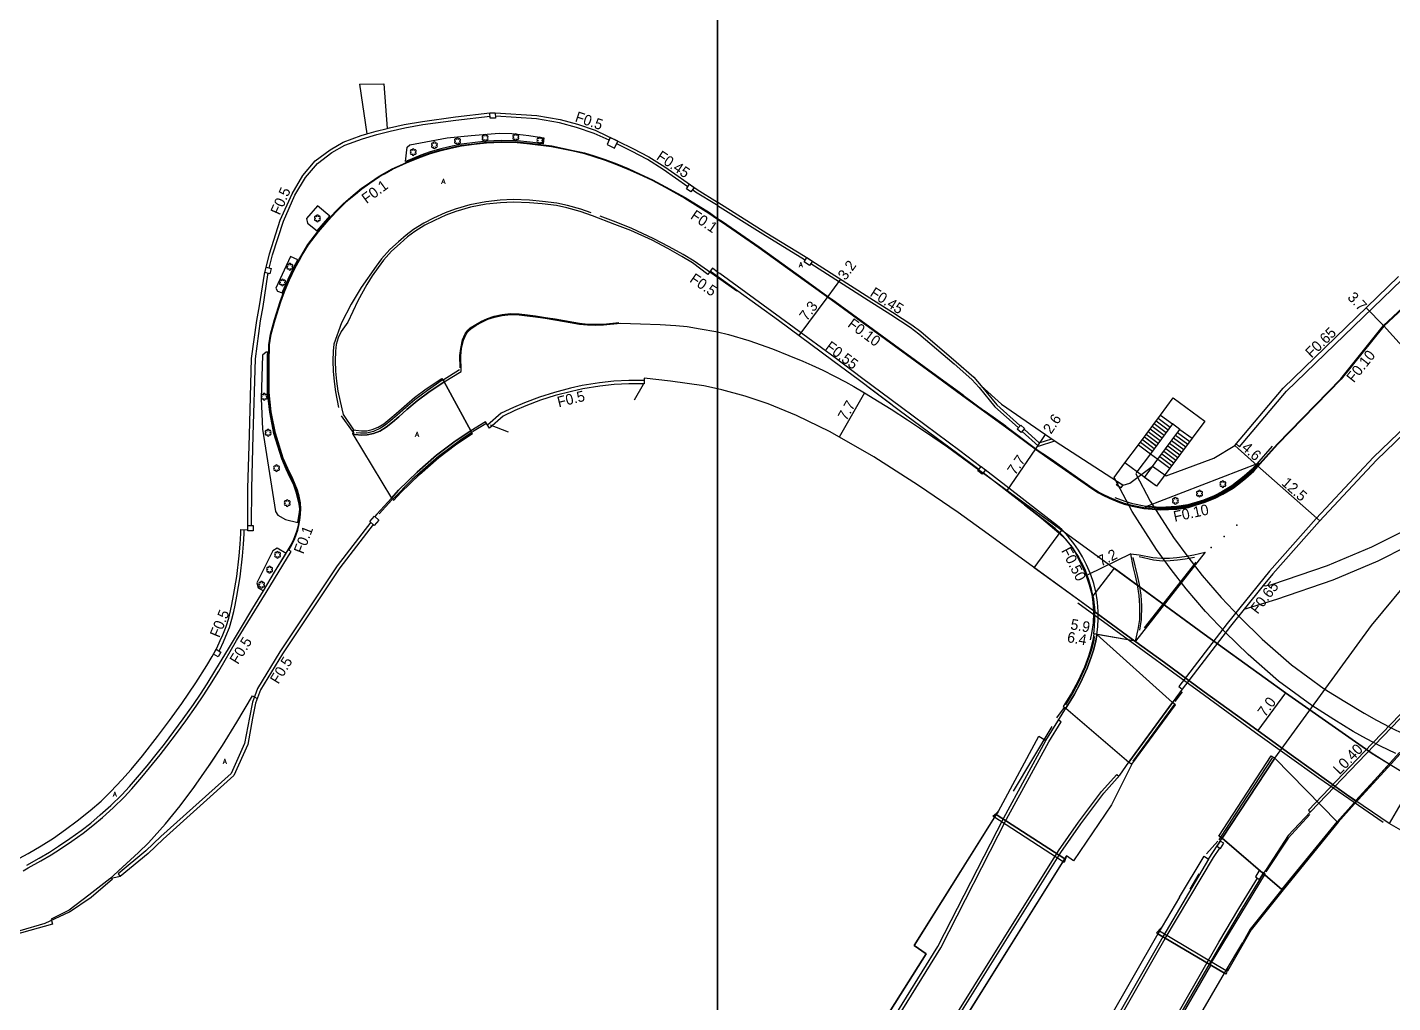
# Model space of a CAD drawing. Header units: metres. Extents: x -18400 to -16000, y -119400 to -117000.
# Drawn here: x -17703.9 to -17498.4, y -117956.5 to -117809.7 of the extents above; entities that cross this region are included whole.
import ezdxf

# ---------------------------------------------------------------- set-up
doc = ezdxf.new("R2010")
doc.units = ezdxf.units.M
doc.header["$LTSCALE"] = 2.5
for name, color, linetype in [('その他', 7, 'Continuous'), ('側溝・桝', 7, 'Continuous'), ('図郭', 7, 'Continuous'), ('幅員', 7, 'Continuous'), ('植栽', 7, 'Continuous'), ('歩道・分離帯・安全施設', 7, 'Continuous'), ('舗装', 7, 'Continuous'), ('道路', 7, 'Continuous')]:
    doc.layers.add(name, color=color, linetype=linetype)
doc.styles.get("Standard").update_dxf_attribs({"font": ''})
doc.styles.add('YOKO_DECO', font='txt.shx', dxfattribs={"bigfont": 'extfont.shx'})
doc.styles.get('Standard').set_extended_font_data('@MS PGothic')

# ---------------------------------------------------------------- blocks, each defined once
blk = doc.blocks.new('223900')
for centre, start, end in [((-0.57735, 0.333333), 30, 270), ((-0.57735, -0.333333), 90, 330), ((0, 0.666667), 330, 210), ((0.57735, 0.333333), 270, 150), ((0.57735, -0.333333), 210, 90), ((0, -0.666667), 150, 30)]:
    blk.add_arc(centre, 0.333333, start, end)

msp = doc.modelspace()

# ---------------------------------------------------------------- linework, layer by layer
at = {"layer": 'その他'}
for points in [[(-17536.7, -117872.55), (-17533.37, -117868.05), (-17531.45, -117865.45), (-17526.71, -117868.96), (-17528.63, -117871.56), (-17531.97, -117876.06), (-17533.99, -117878.78), (-17538.72, -117875.27), (-17536.7, -117872.55), (-17533.37, -117868.05), (-17531.45, -117865.45), (-17526.71, -117868.96), (-17528.63, -117871.56), (-17531.97, -117876.06), (-17533.99, -117878.78), (-17535.8, -117877.44), (-17533.78, -117874.71), (-17530.45, -117870.21), (-17531.57, -117869.38)], [(-17531.57, -117869.38), (-17534.9, -117873.88), (-17533.78, -117874.71)], [(-17533.78, -117874.71), (-17530.45, -117870.21), (-17531.57, -117869.38), (-17534.9, -117873.88)], [(-17534.62, -117869.73), (-17532.82, -117871.07)], [(-17534.62, -117869.74), (-17532.82, -117871.07)], [(-17534.33, -117869.34), (-17532.52, -117870.67)], [(-17534.33, -117869.34), (-17532.52, -117870.67)], [(-17534.02, -117868.92), (-17532.23, -117870.27)], [(-17534.02, -117868.92), (-17532.22, -117870.26)], [(-17533.73, -117868.53), (-17531.93, -117869.86)], [(-17533.73, -117868.53), (-17531.93, -117869.86)], [(-17533.37, -117868.05), (-17531.57, -117869.38)], [(-17533.37, -117868.05), (-17531.57, -117869.38)], [(-17536.1, -117871.73), (-17534.31, -117873.08)], [(-17536.1, -117871.74), (-17534.31, -117873.08)], [(-17535.81, -117871.35), (-17534.01, -117872.68)], [(-17535.81, -117871.35), (-17534, -117872.67)], [(-17535.52, -117870.95), (-17533.71, -117872.27)], [(-17535.51, -117870.93), (-17533.72, -117872.28)], [(-17535.22, -117870.54), (-17533.41, -117871.87)], [(-17535.22, -117870.55), (-17533.41, -117871.87)], [(-17534.92, -117870.13), (-17533.12, -117871.47)], [(-17534.91, -117870.13), (-17533.11, -117871.46)], [(-17531.7, -117871.89), (-17529.89, -117873.25)], [(-17531.7, -117871.9), (-17529.88, -117873.24)], [(-17531.4, -117871.49), (-17529.59, -117872.84)], [(-17531.4, -117871.49), (-17529.59, -117872.85)], [(-17531.11, -117871.1), (-17529.28, -117872.43)], [(-17531.1, -117871.09), (-17529.29, -117872.44)], [(-17530.81, -117870.69), (-17528.99, -117872.03)], [(-17530.8, -117870.69), (-17528.99, -117872.04)], [(-17530.45, -117870.21), (-17528.63, -117871.56)], [(-17530.45, -117870.21), (-17528.63, -117871.56)], [(-17538.72, -117875.27), (-17536.7, -117872.55)], [(-17534.9, -117873.88), (-17536.92, -117876.61)], [(-17536.7, -117872.55), (-17534.9, -117873.88)], [(-17536.7, -117872.55), (-17534.9, -117873.88)], [(-17536.41, -117872.15), (-17534.6, -117873.48)], [(-17536.4, -117872.14), (-17534.6, -117873.48)], [(-17533.19, -117873.9), (-17531.37, -117875.25)], [(-17533.19, -117873.91), (-17531.37, -117875.24)], [(-17532.89, -117873.5), (-17531.07, -117874.85)], [(-17532.89, -117873.5), (-17531.07, -117874.85)], [(-17532.6, -117873.11), (-17530.78, -117874.45)], [(-17532.59, -117873.1), (-17530.77, -117874.44)], [(-17532.3, -117872.7), (-17530.48, -117874.05)], [(-17532.29, -117872.7), (-17530.48, -117874.04)], [(-17532, -117872.3), (-17530.18, -117873.64)], [(-17532, -117872.3), (-17530.18, -117873.64)], [(-17497.95, -117918.99), (-17500.29, -117917.87), (-17502.39, -117916.77), (-17504.37, -117915.65), (-17507.32, -117913.85), (-17510.6, -117911.76), (-17515.64, -117908.09), (-17520.2, -117904.08), (-17523.63, -117900.74), (-17526.6, -117897.63), (-17529.53, -117894.18), (-17531.75, -117891.3), (-17533.98, -117888.28), (-17537.64, -117882.58), (-17540.33, -117877.45), (-17538.72, -117875.27)], [(-17533.78, -117874.71), (-17531.97, -117876.06)], [(-17533.78, -117874.71), (-17531.97, -117876.06)], [(-17533.49, -117874.31), (-17531.67, -117875.66)], [(-17533.48, -117874.31), (-17531.67, -117875.66)], [(-17536.92, -117876.61), (-17537.09, -117876.89), (-17534.93, -117881.01), (-17531.4, -117886.5), (-17529.25, -117889.41), (-17527.09, -117892.21), (-17524.27, -117895.53), (-17521.41, -117898.53), (-17518.08, -117901.78), (-17513.68, -117905.64), (-17508.76, -117909.23), (-17505.67, -117911.14), (-17502.76, -117912.91), (-17500.86, -117913.98), (-17498.86, -117915.03), (-17496.62, -117916.11)]]:
    msp.add_lwpolyline(points, dxfattribs=at)
for points in [[(-17548.23, -117885.36), (-17541.79, -117890.05), (-17526.79, -117901.02), (-17514.58, -117909.87), (-17501.54, -117919), (-17495.13, -117922.91), (-17498.96, -117929.51), (-17505.42, -117925.17), (-17513.39, -117919.43), (-17520.91, -117913.95), (-17526.8, -117909.68), (-17532.77, -117905.3), (-17538.34, -117901.25), (-17544.74, -117896.58), (-17552.37, -117891.02)], [(-17543.39, -117896.26), (-17543.31, -117896.96), (-17543.27, -117897.65), (-17538.34, -117901.25), (-17532.77, -117905.3), (-17526.8, -117909.68), (-17520.91, -117913.95), (-17513.39, -117919.43), (-17505.42, -117925.17), (-17504.02, -117926.11), (-17498.97, -117920.56), (-17501.54, -117919), (-17514.58, -117909.87), (-17526.79, -117901.02), (-17540.35, -117891.1), (-17543.54, -117895.27), (-17543.47, -117895.67)]]:
    msp.add_lwpolyline(points, close=True, dxfattribs=at)
at = {"layer": '側溝・桝'}
for points in [[(-17408.47, -117806.93), (-17419.45, -117812.81), (-17431.84, -117819.94), (-17441.27, -117825.83), (-17451.57, -117832.63), (-17461.54, -117839.87), (-17473.24, -117848.88), (-17483.18, -117857.41), (-17491.36, -117864.82), (-17501.33, -117874.39), (-17509.95, -117883.6), (-17516.97, -117891.56), (-17523.34, -117899.41), (-17530.63, -117908.91), (-17530.13, -117909.3)], [(-17667.46, -117845.94), (-17666.96, -117843.95), (-17665.34, -117838.9), (-17663.59, -117834.98), (-17662, -117832.3), (-17660.19, -117830.19), (-17658.05, -117828.57), (-17656.11, -117827.46), (-17653.45, -117826.48), (-17651.27, -117825.84), (-17649.27, -117825.34), (-17647.05, -117824.82), (-17644.36, -117824.36), (-17639.38, -117823.67), (-17634.24, -117823.1)], [(-17616.33, -117826.69), (-17618.6, -117825.69), (-17621.25, -117824.78), (-17623.78, -117824.08), (-17627.27, -117823.48), (-17633.39, -117823.09), (-17633.44, -117823.09)], [(-17652.76, -117825.76), (-17651.4, -117825.37), (-17649.74, -117824.95)], [(-17672.38, -117901.99), (-17667.92, -117894.73), (-17664.18, -117888.57), (-17664.51, -117888.37), (-17664.08, -117887.6), (-17663.68, -117886.79), (-17663.41, -117886.1), (-17663.18, -117885.39), (-17662.99, -117884.67), (-17662.84, -117883.86), (-17662.74, -117882.99), (-17662.71, -117882.19), (-17662.78, -117881.24), (-17662.95, -117880.27), (-17663.21, -117879.38), (-17663.91, -117877.64), (-17664.68, -117876.11), (-17665.36, -117874.53), (-17666.52, -117870.78), (-17667.15, -117867.59), (-17667.46, -117864.64), (-17667.46, -117861.46), (-17667.46, -117859.08), (-17667.43, -117858.59), (-17667.4, -117857.5), (-17667.16, -117855.9), (-17666.56, -117853.71), (-17665.72, -117851.02), (-17665.17, -117849.52), (-17664.41, -117847.7), (-17663.55, -117845.9), (-17662.93, -117844.73), (-17662.5, -117843.98), (-17661.56, -117842.43), (-17660.06, -117840.49), (-17658.17, -117838.31), (-17657.22, -117837.31), (-17656.26, -117836.32), (-17655.48, -117835.63), (-17654.5, -117834.81), (-17653.51, -117834.01), (-17652.33, -117833.18), (-17650.87, -117832.19), (-17650.1, -117831.76), (-17648.91, -117831.08), (-17647.34, -117830.38), (-17646.47, -117829.97), (-17644.58, -117829.2), (-17643.18, -117828.7), (-17641.59, -117828.23), (-17640.34, -117827.93), (-17638.52, -117827.55), (-17636.64, -117827.32), (-17634.8, -117827.1), (-17632.53, -117827), (-17630.15, -117827.03), (-17628.26, -117827.23), (-17624.98, -117827.65), (-17621.76, -117828.32), (-17620.05, -117828.71), (-17618.61, -117829.15), (-17616.94, -117829.7), (-17615.2, -117830.37), (-17613.49, -117831.07), (-17611.79, -117831.84), (-17609.86, -117832.74), (-17607.9, -117833.78), (-17604.95, -117835.42), (-17601.31, -117837.68), (-17600, -117838.59)], [(-17604.47, -117833.7), (-17608.2, -117831.1), (-17610.56, -117829.61), (-17612.96, -117828.36), (-17615.19, -117827.23), (-17615.21, -117827.23)], [(-17600, -117836.55), (-17600.19, -117836.44), (-17603.33, -117834.5), (-17603.81, -117834.16)], [(-17600, -117836.55), (-17592.81, -117841.06), (-17587.32, -117844.4), (-17586.8, -117844.73)], [(-17600, -117838.59), (-17599.34, -117839.02), (-17593.83, -117842.84), (-17587, -117847.76), (-17582.93, -117850.69), (-17567.14, -117862.23), (-17563.12, -117865.15), (-17559.83, -117867.57), (-17556.71, -117869.82), (-17552.05, -117873.3), (-17549.97, -117874.73), (-17543.58, -117879.22), (-17542.73, -117879.76), (-17542.05, -117880.11), (-17541.09, -117880.57), (-17539.79, -117881.1), (-17538.82, -117881.44), (-17537.64, -117881.76), (-17535.89, -117882.12), (-17534.65, -117882.24), (-17533.39, -117882.31), (-17532.18, -117882.27), (-17530.91, -117882.21), (-17529.18, -117881.95), (-17528.1, -117881.61), (-17526.81, -117881.22), (-17525.15, -117880.55), (-17524, -117879.98), (-17522.44, -117879.05), (-17521.57, -117878.39), (-17520.53, -117877.57), (-17519.32, -117876.48), (-17518.36, -117875.4)], [(-17585.98, -117845.25), (-17577.34, -117850.78), (-17573.95, -117852.95), (-17571.04, -117854.82), (-17569.73, -117855.83), (-17564.41, -117860.37), (-17561.76, -117862.69), (-17560.68, -117863.92), (-17558.32, -117866.84), (-17554.81, -117869.93), (-17554.76, -117869.98)], [(-17667.64, -117846.72), (-17667.7, -117846.98), (-17668.42, -117851.71), (-17668.82, -117853.88), (-17669.6, -117859.61), (-17669.93, -117871.11), (-17670.15, -117879.08), (-17670.17, -117884.66)], [(-17600, -117846.54), (-17600.8, -117845.97), (-17601.11, -117846.39)], [(-17599.68, -117846.76), (-17600, -117846.54)], [(-17563.56, -117873.46), (-17572.35, -117866.91), (-17578.34, -117862.44), (-17582.32, -117859.44), (-17590.53, -117853.41), (-17599.68, -117846.76)], [(-17489.87, -117845.59), (-17489.8, -117845.66), (-17496.89, -117851.99), (-17499.78, -117854.66), (-17506.18, -117862.67), (-17515.77, -117872.49), (-17518.36, -117875.4)], [(-17522.01, -117872.41), (-17521.5, -117872.84), (-17514.41, -117864.47), (-17497.09, -117847.71)], [(-17611.07, -117862.85), (-17613.36, -117862.85), (-17615.62, -117862.97), (-17617.8, -117863.23), (-17620.38, -117863.63), (-17622.12, -117864.02), (-17624.57, -117864.64), (-17626.81, -117865.37), (-17629.07, -117866.22), (-17630.7, -117866.93), (-17632.55, -117867.79), (-17634.61, -117869.59)], [(-17560.35, -117863.64), (-17558.01, -117866.54), (-17554.52, -117869.61), (-17554.48, -117869.65)], [(-17554.18, -117870.51), (-17551.72, -117872.73), (-17549.26, -117871.93)], [(-17553.9, -117870.17), (-17551.62, -117872.24), (-17549.72, -117871.62)], [(-17560.41, -117875.83), (-17563.56, -117873.46)], [(-17542.74, -117897.6), (-17542.86, -117896.2), (-17543.07, -117894.86), (-17543.43, -117893.4), (-17543.91, -117891.94), (-17544.49, -117890.58), (-17545.11, -117889.37), (-17545.7, -117888.4), (-17546.42, -117887.37), (-17547.26, -117886.33), (-17548.23, -117885.3), (-17548.87, -117884.7), (-17551.72, -117882.53), (-17556.18, -117879.07), (-17559.75, -117876.32)], [(-17652.2, -117884.19), (-17657.26, -117890.72), (-17665.88, -117903.7), (-17669.21, -117909.19), (-17670, -117911.24), (-17670.45, -117913.58), (-17671.18, -117917.48), (-17673.19, -117921.99), (-17683.76, -117931.49), (-17686.01, -117933.64), (-17690.21, -117937.09), (-17689.9, -117937.48)], [(-17673.99, -117901.3), (-17673.45, -117900.02), (-17673.08, -117898.77), (-17672.79, -117897.63), (-17672.58, -117896.64), (-17672.33, -117895.32), (-17671.84, -117892.4), (-17671.47, -117889.31), (-17671.32, -117887.49), (-17671.25, -117885.91), (-17671.24, -117885.31)], [(-17517.91, -117893.72), (-17520.8, -117897.28)], [(-17542.97, -117901.05), (-17542.81, -117899.9), (-17542.74, -117898.69), (-17542.74, -117897.6)], [(-17704.48, -117936.64), (-17703.72, -117936.2), (-17701.83, -117935.15), (-17700.25, -117934.23), (-17698.89, -117933.34), (-17697.17, -117932.17), (-17695.47, -117930.94), (-17694.02, -117929.81), (-17692.57, -117928.6), (-17690.96, -117927.17), (-17689.31, -117925.55), (-17688.15, -117924.27), (-17686.62, -117922.53), (-17685.48, -117921.14), (-17683.88, -117919.2), (-17682.85, -117917.86), (-17681.42, -117915.95), (-17680.03, -117914.06), (-17678.48, -117911.88), (-17677.39, -117910.3), (-17676.4, -117908.76), (-17675.07, -117906.59), (-17672.38, -117901.99)], [(-17674.99, -117903.56), (-17674.89, -117903.38), (-17674.34, -117902.16), (-17673.99, -117901.3)], [(-17496.04, -117911.77), (-17502.74, -117918.75), (-17511.11, -117927.48), (-17510.8, -117927.76)], [(-17575.9, -117963.52), (-17566.45, -117948.24), (-17556.55, -117928.86), (-17550.2, -117917.24), (-17548.32, -117914.2), (-17548.72, -117913.95)], [(-17569.77, -117967.35), (-17548.7, -117933.62), (-17545.7, -117929.3), (-17542.24, -117924.7), (-17539.97, -117922.13), (-17539.66, -117922.4)], [(-17538.95, -117957.78), (-17532.66, -117946.79), (-17525.38, -117934.6), (-17524.47, -117933.2)], [(-17532.7, -117961.44), (-17524.6, -117947.37), (-17521.57, -117942.29), (-17518.79, -117937.72)]]:
    msp.add_lwpolyline(points, dxfattribs=at)
for points in [[(-17633.45, -117822.58), (-17633.43, -117823.37), (-17634.23, -117823.41), (-17634.26, -117822.61)], [(-17616.16, -117826.29), (-17616.64, -117827.37), (-17615.52, -117827.91), (-17615.04, -117826.83)], [(-17604.69, -117834), (-17604.22, -117833.34), (-17603.56, -117833.8), (-17604.02, -117834.46)], [(-17585.74, -117844.89), (-17586.17, -117845.55), (-17586.99, -117845.03), (-17586.56, -117844.36)], [(-17667.94, -117845.82), (-17667.16, -117846.01), (-17667.36, -117846.79), (-17668.13, -117846.6)], [(-17554.4, -117869.56), (-17553.82, -117870.07), (-17554.32, -117870.69), (-17554.92, -117870.16)], [(-17560.88, -117876.45), (-17560.38, -117875.8), (-17559.72, -117876.28), (-17560.22, -117876.93)], [(-17539.04, -117878.57), (-17539.33, -117879.02), (-17539.99, -117878.59), (-17539.7, -117878.14)], [(-17650.98, -117883.85), (-17651.68, -117884.65), (-17652.33, -117884.07), (-17651.64, -117883.28)], [(-17670.68, -117884.66), (-17669.89, -117884.66), (-17669.89, -117885.47), (-17670.68, -117885.47)], [(-17674.72, -117903.71), (-17675.14, -117904.43), (-17675.86, -117904.02), (-17675.45, -117903.3)], [(-17524.88, -117932.93), (-17524.37, -117933.26), (-17523.87, -117932.49), (-17524.38, -117932.16)], [(-17518.46, -117937.92), (-17517.88, -117936.97), (-17518.51, -117936.59), (-17519.08, -117937.54)]]:
    msp.add_lwpolyline(points, close=True, dxfattribs=at)
at = {"layer": '図郭'}
for points in [[(-18400, -118200), (-17600, -118200), (-17600, -117600), (-18400, -117600)], [(-17600, -118200), (-16800, -118200), (-16800, -117600), (-17600, -117600)]]:
    msp.add_lwpolyline(points, close=True, dxfattribs=at)
at = {"layer": '幅員'}
for points in [[(-17581.53, -117847.59), (-17583.43, -117850.21)], [(-17583.43, -117850.21), (-17587.81, -117856.08)], [(-17499.85, -117854.6), (-17502.42, -117851.94)], [(-17499.85, -117854.6), (-17490.52, -117864.91)], [(-17577.9, -117864.73), (-17581.71, -117871.38)], [(-17552.13, -117873.12), (-17550.66, -117870.97)], [(-17556.51, -117879.49), (-17552.13, -117873.12)], [(-17522.22, -117872.66), (-17518.77, -117875.72)], [(-17518.77, -117875.72), (-17509.42, -117883.97)], [(-17537.85, -117888.93), (-17544.31, -117892.12)], [(-17537.14, -117902.1), (-17543.43, -117900.98)], [(-17537.14, -117902.1), (-17542.97, -117901.05)], [(-17514.58, -117909.87), (-17518.72, -117915.54)]]:
    msp.add_lwpolyline(points, dxfattribs=at)
at = {"layer": '植栽'}
for points in [[(-17632.53, -117826.75), (-17634.82, -117826.85), (-17638.56, -117827.3), (-17640.39, -117827.68), (-17641.65, -117827.99), (-17643.26, -117828.47), (-17644.67, -117828.97), (-17646.57, -117829.74), (-17646.97, -117829.93), (-17646.72, -117827.76), (-17646.3, -117827.41), (-17640.71, -117826.36), (-17637.07, -117826.02), (-17632.87, -117825.67), (-17630.99, -117825.7), (-17628.4, -117826.02), (-17626.13, -117826.35), (-17626.24, -117827.24), (-17628.23, -117826.98), (-17630.14, -117826.78)], [(-17658.36, -117838.14), (-17660.18, -117836.57), (-17661.87, -117838.5), (-17661.73, -117839.18), (-17660.25, -117840.33)], [(-17663.18, -117844.68), (-17664.28, -117844.18), (-17666.47, -117848.96), (-17666.22, -117849.42), (-17665.5, -117849.68), (-17665.41, -117849.43), (-17664.63, -117847.6), (-17663.78, -117845.79)], [(-17667.68, -117858.59), (-17667.91, -117858.59), (-17668.5, -117859.07), (-17668.68, -117865.58), (-17668.47, -117870.19), (-17666.52, -117882.55), (-17666.15, -117883.11), (-17665.04, -117883.77), (-17663.15, -117884.22), (-17662.9, -117882.68), (-17662.88, -117882.17), (-17662.96, -117881.48), (-17663.09, -117880.85), (-17663.4, -117879.64), (-17663.83, -117878.48), (-17664.31, -117877.48), (-17664.91, -117876.21), (-17665.59, -117874.62), (-17666.77, -117870.84), (-17667.39, -117867.62), (-17667.71, -117864.65), (-17667.71, -117861.46), (-17667.71, -117859.07)], [(-17534.63, -117881.99), (-17535.71, -117881.89), (-17518.54, -117875.23), (-17519.14, -117875.91), (-17519.5, -117876.31), (-17520.69, -117877.38), (-17521.73, -117878.2), (-17522.58, -117878.84), (-17524.12, -117879.76), (-17525.25, -117880.32), (-17526.89, -117880.98), (-17528.17, -117881.37), (-17529.23, -117881.71), (-17530.94, -117881.97), (-17532.19, -117882.02), (-17533.39, -117882.06)], [(-17666.93, -117888.49), (-17669.35, -117893.32), (-17669.11, -117894.05), (-17668.35, -117894.49), (-17666.65, -117891.7), (-17664.94, -117888.9), (-17666.28, -117888.09)]]:
    msp.add_lwpolyline(points, close=True, dxfattribs=at)
at = {"layer": '歩道・分離帯・安全施設'}
for points in [[(-17518.43, -117875.34), (-17515.84, -117872.42), (-17506.25, -117862.6), (-17499.85, -117854.6), (-17496.95, -117851.92), (-17489.62, -117845.37), (-17488.45, -117844.35), (-17479.78, -117837.94), (-17475.89, -117835.16), (-17468.92, -117829.84), (-17464.2, -117826.36), (-17459.63, -117823.15), (-17453.88, -117819.2), (-17447.78, -117815.28), (-17438.42, -117809.67)], [(-17438.42, -117809.67), (-17447.78, -117815.28), (-17453.88, -117819.2), (-17459.63, -117823.15), (-17464.2, -117826.36), (-17468.92, -117829.84), (-17475.89, -117835.16), (-17479.78, -117837.94), (-17488.45, -117844.35), (-17489.62, -117845.37), (-17496.95, -117851.92), (-17499.85, -117854.6), (-17506.25, -117862.6), (-17515.84, -117872.42), (-17518.43, -117875.34)], [(-17703.95, -117935.78), (-17702.06, -117934.73), (-17700.5, -117933.82), (-17699.16, -117932.94), (-17697.44, -117931.78), (-17695.76, -117930.56), (-17694.32, -117929.44), (-17692.88, -117928.23), (-17691.29, -117926.82), (-17689.66, -117925.22), (-17688.5, -117923.95), (-17686.98, -117922.21), (-17685.85, -117920.83), (-17684.26, -117918.9), (-17683.23, -117917.57), (-17681.8, -117915.66), (-17680.42, -117913.78), (-17678.87, -117911.61), (-17677.79, -117910.03), (-17676.81, -117908.51), (-17675.48, -117906.34), (-17673.6, -117903.21), (-17671.81, -117900.2), (-17669.94, -117897.11), (-17668.35, -117894.49), (-17666.65, -117891.7), (-17664.59, -117888.32), (-17664.16, -117887.56), (-17663.77, -117886.75), (-17663.5, -117886.07), (-17663.27, -117885.36), (-17663.08, -117884.65), (-17662.94, -117883.85), (-17662.83, -117882.98), (-17662.81, -117882.19), (-17662.87, -117881.25), (-17663.04, -117880.29), (-17663.3, -117879.41), (-17663.99, -117877.68), (-17664.77, -117876.15), (-17665.45, -117874.56), (-17666.61, -117870.8), (-17667.24, -117867.6), (-17667.55, -117864.64), (-17667.56, -117861.46), (-17667.55, -117859.08), (-17667.53, -117858.59), (-17667.5, -117857.49), (-17667.26, -117855.88), (-17666.65, -117853.68), (-17665.81, -117850.99), (-17665.26, -117849.49), (-17664.49, -117847.66), (-17663.64, -117845.86), (-17663.01, -117844.69), (-17662.58, -117843.93), (-17661.64, -117842.38), (-17660.13, -117840.43), (-17658.24, -117838.25), (-17657.29, -117837.25), (-17656.33, -117836.26), (-17655.54, -117835.56), (-17654.56, -117834.74), (-17653.57, -117833.94), (-17652.39, -117833.1), (-17650.92, -117832.11), (-17650.14, -117831.68), (-17648.95, -117830.99), (-17647.38, -117830.3), (-17646.51, -117829.88), (-17644.61, -117829.11), (-17643.21, -117828.61), (-17641.61, -117828.14), (-17640.36, -117827.83), (-17638.53, -117827.46), (-17636.65, -117827.23), (-17634.81, -117827.01), (-17632.53, -117826.91), (-17630.15, -117826.93), (-17628.25, -117827.14), (-17624.96, -117827.55), (-17621.74, -117828.23), (-17620.03, -117828.61), (-17618.58, -117829.06), (-17616.91, -117829.61), (-17615.16, -117830.28), (-17613.45, -117830.98), (-17611.75, -117831.75), (-17609.81, -117832.66), (-17607.86, -117833.7), (-17604.9, -117835.34), (-17601.25, -117837.6)], [(-17703.95, -117935.78), (-17702.06, -117934.73), (-17700.5, -117933.82), (-17699.16, -117932.94), (-17697.44, -117931.78), (-17695.76, -117930.56), (-17694.32, -117929.44), (-17692.88, -117928.23), (-17691.29, -117926.82), (-17689.66, -117925.22), (-17688.5, -117923.95), (-17686.98, -117922.21), (-17685.85, -117920.83), (-17684.26, -117918.9), (-17683.23, -117917.57), (-17681.8, -117915.66), (-17680.42, -117913.78), (-17678.87, -117911.61), (-17677.79, -117910.03), (-17676.81, -117908.51), (-17675.48, -117906.34), (-17673.6, -117903.21), (-17671.81, -117900.2), (-17669.94, -117897.11), (-17668.35, -117894.49), (-17666.65, -117891.7), (-17664.59, -117888.32), (-17664.16, -117887.56), (-17663.77, -117886.75), (-17663.5, -117886.07), (-17663.27, -117885.36), (-17663.08, -117884.65), (-17662.94, -117883.85), (-17662.83, -117882.98), (-17662.81, -117882.19), (-17662.87, -117881.25), (-17663.04, -117880.29), (-17663.3, -117879.41), (-17663.99, -117877.68), (-17664.77, -117876.15), (-17665.45, -117874.56), (-17666.61, -117870.8), (-17667.24, -117867.6), (-17667.55, -117864.64), (-17667.56, -117861.46), (-17667.55, -117859.08), (-17667.53, -117858.59), (-17667.5, -117857.49), (-17667.26, -117855.88), (-17666.65, -117853.68), (-17665.81, -117850.99), (-17665.26, -117849.49), (-17664.49, -117847.66), (-17663.64, -117845.86), (-17663.01, -117844.69), (-17662.58, -117843.93), (-17661.64, -117842.38), (-17660.13, -117840.43), (-17658.24, -117838.25), (-17657.29, -117837.25), (-17656.33, -117836.26), (-17655.54, -117835.56), (-17654.56, -117834.74), (-17653.57, -117833.94), (-17652.39, -117833.1), (-17650.92, -117832.11), (-17650.14, -117831.68), (-17648.95, -117830.99), (-17647.38, -117830.3), (-17646.51, -117829.88), (-17644.61, -117829.11), (-17643.21, -117828.61), (-17641.61, -117828.14), (-17640.36, -117827.83), (-17638.53, -117827.46), (-17636.65, -117827.23), (-17634.81, -117827.01), (-17632.53, -117826.91), (-17630.15, -117826.93), (-17628.25, -117827.14), (-17624.96, -117827.55), (-17621.74, -117828.23), (-17620.03, -117828.61), (-17618.58, -117829.06), (-17616.91, -117829.61), (-17615.16, -117830.28), (-17613.45, -117830.98), (-17611.75, -117831.75), (-17609.81, -117832.66), (-17607.86, -117833.7), (-17604.9, -117835.34), (-17601.25, -117837.6)], [(-17647.38, -117830.3), (-17646.51, -117829.88), (-17644.61, -117829.11), (-17643.21, -117828.61), (-17641.61, -117828.14), (-17640.36, -117827.83), (-17638.53, -117827.46), (-17636.65, -117827.23), (-17634.81, -117827.01), (-17632.53, -117826.91), (-17630.15, -117826.93), (-17628.25, -117827.14), (-17625.46, -117827.49)], [(-17621.74, -117828.23), (-17620.49, -117828.51)], [(-17614.83, -117830.42), (-17613.45, -117830.98), (-17611.75, -117831.75), (-17609.81, -117832.66), (-17609.43, -117832.86)], [(-17652.39, -117833.1), (-17650.92, -117832.11)], [(-17608.59, -117833.31), (-17607.86, -117833.7), (-17604.9, -117835.34), (-17601.25, -117837.6)], [(-17660.46, -117840.86), (-17660.13, -117840.43), (-17658.24, -117838.25), (-17657.29, -117837.25), (-17656.33, -117836.26)], [(-17619.02, -117837.63), (-17620.57, -117837.09), (-17622.59, -117836.55), (-17624.19, -117836.2), (-17626.34, -117835.94), (-17628.33, -117835.71), (-17630.75, -117835.65), (-17632.7, -117835.75), (-17634.87, -117836), (-17637.28, -117836.44), (-17639.5, -117837.07), (-17641.01, -117837.65), (-17642.77, -117838.45), (-17644.2, -117839.2), (-17645.75, -117840.14), (-17646.88, -117840.99), (-17648, -117841.98), (-17649.3, -117843.17), (-17650.55, -117844.53), (-17651.39, -117845.66), (-17653.64, -117848.85), (-17655.15, -117851.37), (-17656.6, -117854.2), (-17657.76, -117857.38), (-17657.86, -117858.44), (-17657.88, -117859.91), (-17657.83, -117861.46), (-17657.71, -117863.02), (-17657.49, -117864.54), (-17657.06, -117866.94)], [(-17600, -117847.38), (-17603.56, -117844.88), (-17605.19, -117843.91), (-17607.28, -117842.75), (-17609.68, -117841.48), (-17612.92, -117839.99), (-17615.26, -117839.05), (-17617.66, -117838.11)], [(-17600, -117838.47), (-17599.29, -117838.94), (-17593.78, -117842.76), (-17586.94, -117847.68), (-17582.87, -117850.61), (-17567.08, -117862.15), (-17563.06, -117865.08), (-17559.77, -117867.5)], [(-17600, -117838.47), (-17599.29, -117838.94), (-17593.78, -117842.76), (-17586.94, -117847.68)], [(-17600, -117838.47), (-17599.29, -117838.94), (-17593.78, -117842.76), (-17586.94, -117847.68), (-17582.87, -117850.61), (-17567.08, -117862.15), (-17563.06, -117865.08), (-17559.77, -117867.5)], [(-17666.65, -117853.68), (-17665.81, -117850.99), (-17665.26, -117849.49), (-17664.49, -117847.66), (-17663.64, -117845.86), (-17663.01, -117844.69), (-17662.58, -117843.93)], [(-17597.1, -117849.4), (-17600, -117847.38)], [(-17563.06, -117865.08), (-17567.08, -117862.15), (-17582.87, -117850.61)], [(-17638.76, -117860.94), (-17638.8, -117859.12), (-17638.66, -117858.04), (-17638.38, -117856.76), (-17637.98, -117855.84), (-17637.57, -117855.31), (-17637.22, -117854.96), (-17636.4, -117854.42), (-17635.55, -117853.95), (-17634.62, -117853.52), (-17633.63, -117853.18), (-17632.44, -117852.93), (-17631.19, -117852.8), (-17629.86, -117852.85), (-17628.63, -117852.97), (-17627.39, -117853.14), (-17625.92, -117853.36), (-17624.46, -117853.59), (-17623.04, -117853.82), (-17620.77, -117854.24), (-17619.55, -117854.36), (-17618.39, -117854.39), (-17617.17, -117854.36), (-17614.88, -117854.12)], [(-17498.69, -117853.53), (-17499.85, -117854.6), (-17506.25, -117862.6), (-17515.84, -117872.42), (-17518.43, -117875.34)], [(-17663.08, -117884.65), (-17662.94, -117883.85), (-17662.83, -117882.98), (-17662.81, -117882.19), (-17662.87, -117881.25), (-17663.04, -117880.29), (-17663.3, -117879.41), (-17663.99, -117877.68), (-17664.77, -117876.15), (-17665.45, -117874.56), (-17666.61, -117870.8), (-17667.24, -117867.6), (-17667.55, -117864.64), (-17667.56, -117861.46), (-17667.55, -117859.08), (-17667.53, -117858.59), (-17667.52, -117858.48)], [(-17638.84, -117861.26), (-17641.3, -117862.83)], [(-17641.43, -117862.79), (-17643.65, -117864.35), (-17645.54, -117865.79), (-17646.96, -117866.97), (-17648.23, -117868.09), (-17649.16, -117868.87), (-17650.01, -117869.56), (-17650.7, -117870.04), (-17651.78, -117870.51), (-17652.79, -117870.76), (-17653.72, -117870.76), (-17654.4, -117870.71)], [(-17612.51, -117865.78), (-17611.14, -117863.39)], [(-17573.78, -117866.54), (-17577.37, -117863.86)], [(-17559.77, -117867.5), (-17556.66, -117869.74)], [(-17656.66, -117868.16), (-17654.98, -117870.46), (-17654.71, -117870.76)], [(-17636.9, -117870.54), (-17634.89, -117869.33)], [(-17634.22, -117869.52), (-17631.52, -117870.56)], [(-17556.66, -117869.74), (-17551.99, -117873.22), (-17549.91, -117874.65), (-17543.52, -117879.14), (-17542.69, -117879.68), (-17542.01, -117880.03), (-17541.05, -117880.48), (-17539.75, -117881.01), (-17538.8, -117881.35), (-17537.62, -117881.67), (-17535.87, -117882.03), (-17534.64, -117882.15), (-17533.39, -117882.21), (-17532.19, -117882.18), (-17530.92, -117882.12), (-17529.2, -117881.86), (-17528.12, -117881.52), (-17526.84, -117881.13), (-17525.19, -117880.46), (-17524.04, -117879.9), (-17522.49, -117878.97), (-17521.63, -117878.32), (-17520.59, -117877.5), (-17519.39, -117876.42), (-17518.43, -117875.34)], [(-17556.66, -117869.74), (-17551.99, -117873.22), (-17549.91, -117874.65), (-17543.52, -117879.14), (-17542.69, -117879.68), (-17542.01, -117880.03), (-17541.05, -117880.48), (-17539.75, -117881.01), (-17538.8, -117881.35), (-17537.62, -117881.67), (-17535.87, -117882.03), (-17534.64, -117882.15), (-17533.39, -117882.21), (-17532.19, -117882.18), (-17530.92, -117882.12), (-17529.2, -117881.86), (-17528.12, -117881.52), (-17526.84, -117881.13), (-17525.19, -117880.46), (-17524.04, -117879.9), (-17522.49, -117878.97), (-17521.63, -117878.32), (-17520.59, -117877.5), (-17519.39, -117876.42), (-17518.43, -117875.34)], [(-17556.66, -117869.74), (-17551.99, -117873.22)], [(-17636.96, -117870.67), (-17638.71, -117871.86), (-17642.02, -117874.31), (-17643.14, -117875.3), (-17645.95, -117877.74), (-17648.89, -117880.72)], [(-17518.43, -117875.34), (-17519.39, -117876.42), (-17520.59, -117877.5), (-17521.63, -117878.32), (-17522.49, -117878.97), (-17524.04, -117879.9), (-17525.19, -117880.46), (-17526.84, -117881.13), (-17528.12, -117881.52), (-17529.2, -117881.86), (-17530.92, -117882.12), (-17532.19, -117882.18), (-17533.39, -117882.21), (-17534.64, -117882.15), (-17535.87, -117882.03), (-17537.62, -117881.67), (-17538.8, -117881.35), (-17539.75, -117881.01), (-17541.05, -117880.48), (-17542.01, -117880.03), (-17542.69, -117879.68), (-17543.52, -117879.14), (-17549.91, -117874.65), (-17550.96, -117873.93)], [(-17516.57, -117872.74), (-17519.61, -117876.21), (-17520.78, -117877.25), (-17522.67, -117878.71), (-17524.17, -117879.62), (-17525.28, -117880.21), (-17526.93, -117880.86), (-17529.25, -117881.57), (-17530.95, -117881.82), (-17533.4, -117881.95), (-17534.63, -117881.88), (-17535.82, -117881.76), (-17537.54, -117881.39), (-17538.7, -117881.07), (-17540.2, -117880.5)], [(-17650.92, -117882.92), (-17649.03, -117880.83)], [(-17553.82, -117881.58), (-17551.28, -117883.57), (-17549.33, -117885.22), (-17548.67, -117885.78), (-17547.68, -117886.73), (-17546.88, -117887.71), (-17546.22, -117888.73), (-17545.69, -117889.74), (-17545.09, -117890.91), (-17544.54, -117892.25), (-17544.1, -117893.61), (-17543.73, -117895.04), (-17543.54, -117896.23), (-17543.44, -117897.83), (-17543.49, -117899.34), (-17543.78, -117900.94), (-17543.98, -117901.89)], [(-17703.95, -117935.78), (-17702.06, -117934.73), (-17700.5, -117933.82), (-17699.16, -117932.94), (-17697.44, -117931.78), (-17695.76, -117930.56), (-17694.32, -117929.44), (-17692.88, -117928.23), (-17691.29, -117926.82), (-17689.66, -117925.22), (-17688.5, -117923.95), (-17686.98, -117922.21), (-17685.85, -117920.83), (-17684.26, -117918.9), (-17683.23, -117917.57), (-17681.8, -117915.66), (-17680.42, -117913.78), (-17678.87, -117911.61), (-17677.79, -117910.03), (-17676.81, -117908.51), (-17675.48, -117906.34), (-17673.6, -117903.21), (-17671.81, -117900.2), (-17669.94, -117897.11), (-17668.35, -117894.49), (-17666.65, -117891.7), (-17664.59, -117888.32)], [(-17536.51, -117900.41), (-17536.24, -117898.81), (-17536.17, -117896.76), (-17536.3, -117895.17), (-17536.55, -117893.53), (-17536.84, -117892.19), (-17537.48, -117889.48)], [(-17536.58, -117889.36), (-17534.44, -117889.82), (-17533.08, -117889.97), (-17531.93, -117889.96), (-17530.84, -117889.85), (-17529.69, -117889.7), (-17528.27, -117889.44)], [(-17535.77, -117900.06), (-17528.03, -117890.17)], [(-17545.8, -117896.3), (-17540.65, -117900.06), (-17526.77, -117910.21), (-17519.1, -117915.8), (-17509.58, -117922.64), (-17499.9, -117929.32)], [(-17547.64, -117911.64), (-17546.62, -117909.99), (-17545.65, -117908.21), (-17544.66, -117905.99), (-17544.04, -117904.35), (-17543.72, -117903.28), (-17543.38, -117901.93), (-17543.3, -117901.38)], [(-17488.57, -117904.59), (-17502.44, -117919.04), (-17510.8, -117927.76), (-17514.18, -117931.3)], [(-17488.57, -117904.59), (-17502.44, -117919.04), (-17510.8, -117927.76), (-17514.18, -117931.3)], [(-17488.48, -117904.47), (-17488.57, -117904.59), (-17502.44, -117919.04), (-17510.8, -117927.76)], [(-17691.45, -117937.83), (-17687.11, -117933.85), (-17685.65, -117932.42), (-17683.07, -117929.58), (-17680.84, -117926.83), (-17678.79, -117924.08), (-17676.48, -117920.77), (-17674.51, -117917.75), (-17672.34, -117914.24), (-17669.98, -117910.28), (-17669.69, -117910.45)], [(-17691.45, -117937.83), (-17687.11, -117933.85), (-17685.65, -117932.42), (-17683.07, -117929.58), (-17680.84, -117926.83), (-17678.79, -117924.08), (-17676.48, -117920.77), (-17674.51, -117917.75), (-17672.34, -117914.24), (-17669.98, -117910.28), (-17669.26, -117910.71)], [(-17672.35, -117914.25), (-17672.34, -117914.24), (-17669.98, -117910.28)], [(-17530.12, -117909.7), (-17531.2, -117911.15)], [(-17547.89, -117912.08), (-17549.01, -117913.62)], [(-17531.26, -117911.57), (-17537.52, -117920.11)], [(-17549.74, -117914.91), (-17555.54, -117924.62)], [(-17576.3, -117963.27), (-17566.86, -117948.01), (-17556.97, -117928.64), (-17550.61, -117917.01)], [(-17576.3, -117963.27), (-17566.86, -117948.01), (-17556.97, -117928.64), (-17550.61, -117917.01)], [(-17676.47, -117920.75), (-17674.51, -117917.75), (-17674.28, -117917.37)], [(-17497.39, -117919.08), (-17498.65, -117920.47), (-17504.2, -117926.57), (-17506.63, -117929.32), (-17514.94, -117939.51), (-17519.72, -117945.51), (-17523.28, -117951.73)], [(-17569.42, -117967.57), (-17548.36, -117933.85), (-17545.37, -117929.54), (-17541.92, -117924.96), (-17539.5, -117922.22), (-17538.13, -117920.26)], [(-17569.42, -117967.57), (-17548.36, -117933.85), (-17545.37, -117929.54), (-17541.92, -117924.96), (-17539.5, -117922.22), (-17538.13, -117920.26)], [(-17524.54, -117931.96), (-17521.11, -117926.61), (-17516.53, -117919.62)], [(-17685.7, -117932.47), (-17685.65, -117932.42), (-17683.07, -117929.58), (-17680.84, -117926.83), (-17678.79, -117924.08), (-17678.61, -117923.83)], [(-17510.93, -117928.16), (-17514.19, -117931.74), (-17517.53, -117936.79)], [(-17514.18, -117931.3), (-17517.5, -117936.41), (-17517.88, -117936.97), (-17521.24, -117942.49), (-17524.27, -117947.56), (-17534.36, -117965.08), (-17545.53, -117985.7), (-17554.76, -118003.48), (-17564.8, -118022.74), (-17574.01, -118040.62), (-17583.36, -118058.67), (-17593.42, -118078.13), (-17600, -118090.86)], [(-17514.18, -117931.3), (-17517.5, -117936.41), (-17517.88, -117936.97), (-17521.24, -117942.49), (-17524.27, -117947.56), (-17534.36, -117965.08), (-17545.53, -117985.7), (-17554.76, -118003.48), (-17564.8, -118022.74), (-17574.01, -118040.62), (-17583.36, -118058.67), (-17593.42, -118078.13), (-17600, -118090.86)], [(-17526.46, -117934.07), (-17524.76, -117932.18)], [(-17690.16, -117936.64), (-17687.11, -117933.85), (-17687.01, -117933.75)], [(-17526.15, -117934.89), (-17533.02, -117946.58), (-17544.27, -117966.23), (-17561.58, -117999.05), (-17577.32, -118029.54), (-17596.33, -118066.23), (-17600, -118073.32)], [(-17526.15, -117934.89), (-17533.02, -117946.58), (-17544.27, -117966.23), (-17561.58, -117999.05), (-17577.32, -118029.54), (-17596.33, -118066.23), (-17600, -118073.32)], [(-17527.6, -117937.06), (-17528.95, -117939.39)], [(-17525.88, -117950.66), (-17517.6, -117937.01)], [(-17757.26, -117955.37), (-17754.22, -117955.23), (-17750.31, -117954.63), (-17736.2, -117952.28), (-17730.18, -117951.19), (-17724.39, -117950.18), (-17716.47, -117948.95), (-17708.73, -117946.69), (-17701.19, -117944.48), (-17697.52, -117942.79), (-17694.23, -117940.6), (-17691.05, -117937.82)], [(-17525.86, -117950.86), (-17532.03, -117961.58), (-17537.53, -117971.44), (-17542.1, -117979.92), (-17546.75, -117988.68), (-17551.73, -117998.21), (-17557.26, -118008.78), (-17561.98, -118017.88), (-17565.94, -118025.55), (-17570.88, -118035.14), (-17572.99, -118039.26)]]:
    msp.add_lwpolyline(points, dxfattribs=at)
at = {"layer": '歩道・分離帯・安全施設', "flags": 128}
for points in [[(-17601.25, -117837.6), (-17600, -117838.47)], [(-17601.25, -117837.6), (-17600, -117838.47)], [(-17601.25, -117837.6), (-17600, -117838.47)], [(-17556.66, -117869.74), (-17559.77, -117867.5), (-17559.91, -117867.39)], [(-17556.66, -117869.74), (-17559.77, -117867.5)]]:
    msp.add_lwpolyline(points, dxfattribs=at)
at = {"layer": '歩道・分離帯・安全施設'}
msp.add_lwpolyline([(-17536.48, -117896.7), (-17536.57, -117895.21), (-17536.86, -117893.61), (-17537.14, -117892.27), (-17537.49, -117890.83), (-17537.85, -117888.93), (-17536.6, -117889.08), (-17534.53, -117889.47), (-17533.16, -117889.61), (-17532.01, -117889.6), (-17530.93, -117889.5), (-17529.77, -117889.35), (-17528.36, -117889.09), (-17526.66, -117888.69), (-17537.14, -117902.1), (-17536.76, -117900.32), (-17536.5, -117898.8)], close=True, dxfattribs=at)
for p in [(-17523.81, -117886.34, 66.48), (-17521.88, -117884.63, 66.44), (-17525.76, -117887.99, 66.56)]:
    msp.add_point(p, dxfattribs=at)
at = {"layer": '舗装'}
for points in [[(-17641.17, -117863.06), (-17637.12, -117870.41)], [(-17654.89, -117870.91), (-17649.08, -117880.55)], [(-17542.97, -117901.05), (-17531.59, -117911.31)], [(-17547.61, -117912.15), (-17538.13, -117920.26)], [(-17516.2, -117919.68), (-17506.79, -117929.24)], [(-17515.1, -117939.43), (-17524.11, -117931.74)], [(-17533.78, -117946.09), (-17523.73, -117952.04)]]:
    msp.add_lwpolyline(points, dxfattribs=at)
at = {"layer": '道路'}
for points in [[(-17408.18, -117807.49), (-17419.14, -117813.37), (-17431.51, -117820.48), (-17440.92, -117826.37), (-17451.2, -117833.15), (-17461.16, -117840.38), (-17472.84, -117849.37), (-17482.76, -117857.89), (-17490.93, -117865.29), (-17500.88, -117874.84), (-17509.48, -117884.03), (-17516.48, -117891.97), (-17517.91, -117893.72)], [(-17524.11, -117931.74), (-17516.2, -117919.68), (-17501.63, -117899.7), (-17488.52, -117883.88), (-17475.21, -117869.46), (-17460.7, -117855.5), (-17444.06, -117841.37), (-17429.06, -117829.99), (-17413.86, -117819.73), (-17395.23, -117808.63)], [(-17653.87, -117818.25), (-17650.2, -117818.2)], [(-17653.87, -117818.25), (-17652.76, -117825.76)], [(-17650.2, -117818.2), (-17649.74, -117824.95)], [(-17649.74, -117824.95), (-17649.39, -117824.86), (-17647.14, -117824.33), (-17644.43, -117823.87), (-17639.44, -117823.18), (-17634.26, -117822.61), (-17633.45, -117822.58), (-17627.21, -117822.97), (-17623.69, -117823.59), (-17621.1, -117824.29), (-17618.41, -117825.22), (-17615.04, -117826.83), (-17612.76, -117827.97), (-17610.34, -117829.23), (-17607.96, -117830.73), (-17603.09, -117834.13), (-17600, -117836.04)], [(-17674.46, -117901.1), (-17673.93, -117899.85), (-17673.56, -117898.63), (-17673.29, -117897.51), (-17673.08, -117896.54), (-17672.83, -117895.23), (-17672.34, -117892.33), (-17671.98, -117889.26), (-17671.82, -117887.46), (-17671.76, -117885.89), (-17671.75, -117885.3), (-17670.68, -117885.32), (-17670.66, -117879.07), (-17670.44, -117871.09), (-17670.11, -117859.57), (-17669.32, -117853.81), (-17668.92, -117851.63), (-17668.2, -117846.88), (-17667.44, -117843.82), (-17665.8, -117838.73), (-17664.03, -117834.75), (-17662.4, -117832.01), (-17660.53, -117829.83), (-17658.31, -117828.16), (-17656.32, -117827.02), (-17653.61, -117826.01), (-17652.76, -117825.76)], [(-17600, -117847.2), (-17601.11, -117846.39), (-17601.49, -117846.89), (-17603.81, -117845.18), (-17605.39, -117844.2), (-17607.51, -117843), (-17609.87, -117841.77), (-17613.05, -117840.3), (-17615.46, -117839.38), (-17618.84, -117838.07), (-17620.67, -117837.43), (-17622.67, -117836.89), (-17624.24, -117836.54), (-17626.38, -117836.29), (-17628.32, -117836.11), (-17630.76, -117836.04), (-17632.68, -117836.14), (-17634.83, -117836.35), (-17637.2, -117836.79), (-17639.39, -117837.41), (-17640.87, -117837.98), (-17642.61, -117838.77), (-17644.03, -117839.51), (-17645.56, -117840.43), (-17646.66, -117841.26), (-17647.77, -117842.24), (-17649.05, -117843.41), (-17650.28, -117844.75), (-17651.1, -117845.86), (-17651.96, -117847.12), (-17652.8, -117848.4), (-17654.11, -117850.89), (-17655.64, -117854.09), (-17656.62, -117855.51), (-17657.11, -117856.43), (-17657.41, -117857.45), (-17657.5, -117858.46), (-17657.53, -117859.91), (-17657.47, -117861.44), (-17657.36, -117862.98), (-17657.14, -117864.48), (-17656.54, -117867.11), (-17656.32, -117867.97), (-17654.78, -117870.29), (-17654.89, -117870.91)], [(-17599.99, -117836.05), (-17592.58, -117840.68), (-17587.09, -117844.03), (-17577.11, -117850.42), (-17573.72, -117852.58), (-17570.81, -117854.46)], [(-17563.89, -117873.9), (-17572.68, -117867.35), (-17578.67, -117862.88), (-17582.65, -117859.88), (-17590.85, -117853.85), (-17600, -117847.2)], [(-17560.35, -117863.64), (-17557.3, -117866.42), (-17549.21, -117871.97), (-17538.99, -117878.6), (-17538.01, -117878.33), (-17534.58, -117875.74), (-17532.55, -117877.21), (-17525.37, -117874.52), (-17522.22, -117872.66), (-17514.9, -117864.01), (-17497.55, -117847.23)], [(-17638.61, -117861.48), (-17638.66, -117859.13), (-17638.52, -117858.06), (-17638.25, -117856.8), (-17637.86, -117855.91), (-17637.47, -117855.4), (-17637.13, -117855.07), (-17636.33, -117854.54), (-17635.49, -117854.07), (-17634.57, -117853.65), (-17633.59, -117853.31), (-17632.42, -117853.07), (-17631.19, -117852.94), (-17629.87, -117853), (-17628.64, -117853.11), (-17627.41, -117853.28), (-17625.95, -117853.5), (-17624.48, -117853.73), (-17623.06, -117853.96), (-17620.79, -117854.38), (-17619.56, -117854.5), (-17618.39, -117854.53), (-17617.16, -117854.5), (-17614.64, -117854.23)], [(-17614.64, -117854.23), (-17611.62, -117854.31), (-17608.66, -117854.42), (-17606.3, -117854.59), (-17604.6, -117854.75), (-17602.63, -117855.1), (-17600.3, -117855.49), (-17600, -117855.56)], [(-17570.81, -117854.46), (-17569.45, -117855.49), (-17564.13, -117860.04), (-17561.45, -117862.38), (-17560.35, -117863.64)], [(-17600, -117855.56), (-17598.38, -117855.96), (-17595.33, -117856.82), (-17591.74, -117858.11), (-17589.31, -117859.08), (-17587.18, -117859.94), (-17585.82, -117860.55), (-17584.2, -117861.32), (-17582.42, -117862.22), (-17580.77, -117863.08), (-17579.51, -117863.75), (-17577.9, -117864.73), (-17575.71, -117866.05), (-17573.9, -117867.15), (-17571.43, -117868.76), (-17569.64, -117869.96), (-17567.63, -117871.34), (-17565.42, -117872.86), (-17561.45, -117875.76), (-17554.08, -117881.1), (-17541.79, -117890.05), (-17526.79, -117901.02), (-17514.58, -117909.87), (-17501.54, -117919), (-17495.13, -117922.91)], [(-17517.91, -117893.72), (-17517.65, -117893.77), (-17516.81, -117893.62), (-17516.61, -117893.55), (-17508.24, -117890.7), (-17501.59, -117887.89), (-17492.99, -117883.57), (-17484.71, -117878.66), (-17478.63, -117873.98), (-17470.37, -117866.53), (-17468.38, -117864.98), (-17467.79, -117864.58), (-17463.42, -117861.77), (-17461.56, -117861.08), (-17458.25, -117860.2), (-17457.02, -117859.65), (-17451.63, -117857.32)], [(-17520.8, -117897.28), (-17515.89, -117895.74), (-17507.42, -117892.85), (-17500.63, -117889.98), (-17491.89, -117885.59), (-17483.41, -117880.57), (-17477.15, -117875.75), (-17468.89, -117868.29), (-17467.03, -117866.84), (-17466.53, -117866.51), (-17462.39, -117863.83), (-17460.87, -117863.27), (-17457.48, -117862.38), (-17456.09, -117861.76), (-17450.72, -117859.43), (-17450.26, -117859.53)], [(-17654.89, -117870.91), (-17654.52, -117870.97), (-17653.59, -117871.08), (-17652.71, -117871.03), (-17651.8, -117870.84), (-17650.82, -117870.46), (-17649.86, -117869.89), (-17648.91, -117869.13), (-17647.95, -117868.31), (-17646.74, -117867.23), (-17645.22, -117865.93), (-17643.47, -117864.63), (-17641.17, -117863.06), (-17638.61, -117861.48)], [(-17600, -117864.12), (-17602.07, -117863.66), (-17607.08, -117862.95), (-17611.07, -117862.51), (-17611.07, -117863.35), (-17613.35, -117863.35), (-17615.57, -117863.47), (-17617.73, -117863.73), (-17620.29, -117864.12), (-17622.01, -117864.51), (-17624.43, -117865.12), (-17626.64, -117865.84), (-17628.88, -117866.68), (-17630.5, -117867.38), (-17632.27, -117868.21), (-17634.35, -117870.03), (-17634.91, -117869.06), (-17637.12, -117870.41), (-17637.55, -117870.68), (-17639.71, -117872.15), (-17642.28, -117874.07), (-17645.2, -117876.63), (-17648, -117879.35), (-17649.08, -117880.55), (-17651.27, -117882.99), (-17651.57, -117883.33), (-17650.98, -117883.85), (-17651.68, -117884.65), (-17651.82, -117884.52), (-17656.86, -117891.02), (-17665.46, -117903.97), (-17668.76, -117909.41), (-17669.51, -117911.38), (-17669.96, -117913.67), (-17670.7, -117917.63), (-17672.78, -117922.29), (-17683.42, -117931.86), (-17685.67, -117934.01), (-17689.9, -117937.48), (-17691.45, -117937.83), (-17694.59, -117940.28), (-17697.58, -117942.53), (-17700.28, -117943.91), (-17700.08, -117944.64), (-17710.33, -117947.52)], [(-17495.13, -117931.73), (-17498.96, -117929.51), (-17505.42, -117925.17), (-17513.39, -117919.43), (-17520.91, -117913.95), (-17526.8, -117909.68), (-17532.77, -117905.3), (-17538.34, -117901.25), (-17544.74, -117896.58), (-17559.29, -117885.99), (-17563.83, -117882.7), (-17569.8, -117878.67), (-17576.53, -117874.35), (-17583.07, -117870.6), (-17588.13, -117868.12), (-17592.41, -117866.37), (-17595.88, -117865.2), (-17599.38, -117864.25), (-17600, -117864.12)], [(-17543.27, -117897.65), (-17543.31, -117896.96), (-17543.39, -117896.26), (-17543.47, -117895.67), (-17543.59, -117894.97), (-17543.75, -117894.26), (-17543.94, -117893.55), (-17544.15, -117892.84), (-17544.4, -117892.13), (-17544.67, -117891.46), (-17544.97, -117890.8), (-17545.25, -117890.22), (-17545.57, -117889.63), (-17545.84, -117889.18), (-17546.15, -117888.69), (-17546.47, -117888.2), (-17546.84, -117887.69), (-17547.25, -117887.17), (-17547.66, -117886.68), (-17548.15, -117886.14), (-17548.61, -117885.68), (-17549.21, -117885.11), (-17552.05, -117882.95), (-17556.51, -117879.49), (-17560.07, -117876.74), (-17560.22, -117876.93), (-17560.88, -117876.45), (-17560.73, -117876.25), (-17563.89, -117873.9)], [(-17548.23, -117885.36), (-17541.79, -117890.05), (-17526.79, -117901.02), (-17514.58, -117909.87), (-17501.54, -117919), (-17495.13, -117922.91)], [(-17498.96, -117929.51), (-17505.42, -117925.17), (-17513.39, -117919.43), (-17520.91, -117913.95), (-17526.8, -117909.68), (-17532.77, -117905.3), (-17538.34, -117901.25), (-17544.74, -117896.58), (-17552.37, -117891.02)], [(-17577.2, -117962.71), (-17568.65, -117949.1), (-17570.44, -117947.86), (-17557.75, -117927.65), (-17551.68, -117916.35), (-17550.7, -117916.96), (-17550.61, -117917.01), (-17546.37, -117910.14), (-17545.39, -117908.36), (-17544.41, -117906.14), (-17543.79, -117904.5), (-17543.47, -117903.43), (-17543.13, -117902.08), (-17542.97, -117901.05), (-17543.43, -117900.98), (-17543.31, -117899.87), (-17543.25, -117898.7), (-17543.27, -117897.65)], [(-17520.8, -117897.28), (-17522.84, -117899.8), (-17530.13, -117909.3), (-17538.13, -117920.26), (-17537.68, -117920.59), (-17540.77, -117926.68), (-17546.45, -117935.11), (-17547.52, -117934.39), (-17568.58, -117968.09)], [(-17480.8, -117900.37), (-17485.59, -117906.19), (-17493.32, -117913.86), (-17491.96, -117915.28), (-17496.23, -117919.91), (-17497.4, -117918.84), (-17498.81, -117920.38), (-17504.36, -117926.49), (-17506.79, -117929.24), (-17515.1, -117939.43), (-17519.88, -117945.43), (-17521.01, -117947.4)], [(-17705.71, -117935.09), (-17703.71, -117934.03), (-17701.76, -117932.86), (-17699.93, -117931.71), (-17698.12, -117930.39), (-17696.36, -117929.12), (-17694.38, -117927.57), (-17692.77, -117926.13), (-17691.28, -117924.68), (-17689.64, -117922.92), (-17688.22, -117921.37), (-17686.52, -117919.32), (-17684.26, -117916.44), (-17682.48, -117914.02), (-17680.62, -117911.47), (-17678.49, -117908.36), (-17676.87, -117905.76), (-17676.06, -117904.37), (-17675.35, -117903.14), (-17674.82, -117901.96), (-17674.46, -117901.1)], [(-17568.58, -117968.09), (-17547.78, -117934.81), (-17558.08, -117928.18), (-17570.44, -117947.86), (-17568.65, -117949.1), (-17577.2, -117962.71)], [(-17530.5, -117940.57), (-17526.83, -117934.43), (-17526.15, -117934.89), (-17524.11, -117931.74)], [(-17530.5, -117940.57), (-17533.78, -117946.09), (-17545.06, -117965.8), (-17562.38, -117998.64), (-17578.11, -118029.12), (-17597.13, -118065.81), (-17600, -118071.36)], [(-17600, -118096.94), (-17597.07, -118091.11), (-17592.09, -118081.53), (-17587.07, -118071.76), (-17582.08, -118062.13), (-17577.27, -118053.02), (-17574.38, -118047.26), (-17570, -118038.82), (-17566.06, -118031.19), (-17561.03, -118021.43), (-17556.08, -118011.89), (-17550.49, -118001.18), (-17546.75, -117993.96), (-17540.65, -117982.38), (-17535.69, -117973.03), (-17529.95, -117962.72), (-17523.73, -117952.04), (-17533.78, -117946.09)], [(-17533.78, -117946.09), (-17545.06, -117965.8), (-17562.38, -117998.64), (-17578.11, -118029.12), (-17597.13, -118065.81), (-17600, -118071.36)], [(-17600, -118096.94), (-17597.07, -118091.11), (-17592.09, -118081.53), (-17587.07, -118071.76), (-17582.08, -118062.13), (-17577.27, -118053.02), (-17574.38, -118047.26), (-17570, -118038.82), (-17566.06, -118031.19), (-17561.03, -118021.43), (-17556.08, -118011.89), (-17550.49, -118001.18), (-17546.75, -117993.96), (-17540.65, -117982.38), (-17535.69, -117973.03), (-17529.95, -117962.72), (-17523.73, -117952.04), (-17521.01, -117947.4)]]:
    msp.add_lwpolyline(points, dxfattribs=at)
for points in [[(-17654.78, -117870.29), (-17654.44, -117870.35), (-17653.58, -117870.45), (-17652.79, -117870.41), (-17651.98, -117870.24), (-17651.09, -117869.89), (-17650.22, -117869.37), (-17649.31, -117868.64), (-17648.36, -117867.84), (-17647.15, -117866.75), (-17645.61, -117865.44), (-17643.83, -117864.12), (-17641.52, -117862.54), (-17641.17, -117863.06), (-17643.47, -117864.63), (-17645.22, -117865.93), (-17646.74, -117867.23), (-17647.95, -117868.31), (-17648.91, -117869.13), (-17649.86, -117869.89), (-17650.82, -117870.46), (-17651.8, -117870.84), (-17652.71, -117871.03), (-17653.59, -117871.08), (-17654.52, -117870.97), (-17654.89, -117870.91)], [(-17641.17, -117863.06), (-17643.47, -117864.63), (-17645.22, -117865.93), (-17646.74, -117867.23), (-17647.95, -117868.31), (-17648.91, -117869.13), (-17649.86, -117869.89), (-17650.82, -117870.46), (-17651.8, -117870.84), (-17652.71, -117871.03), (-17653.59, -117871.08), (-17654.52, -117870.97), (-17654.89, -117870.91), (-17649.08, -117880.55), (-17648, -117879.35), (-17645.2, -117876.63), (-17642.28, -117874.07), (-17639.71, -117872.15), (-17637.55, -117870.68), (-17637.12, -117870.41)], [(-17637.12, -117870.41), (-17637.55, -117870.68), (-17639.71, -117872.15), (-17642.28, -117874.07), (-17645.2, -117876.63), (-17648, -117879.35), (-17649.08, -117880.55), (-17648.71, -117880.88), (-17647.64, -117879.69), (-17644.86, -117877), (-17641.96, -117874.46), (-17639.42, -117872.56), (-17637.28, -117871.1), (-17636.86, -117870.84)], [(-17543.43, -117900.98), (-17543.58, -117901.99), (-17543.92, -117903.31), (-17544.23, -117904.35), (-17544.83, -117905.97), (-17545.81, -117908.15), (-17546.77, -117909.91), (-17548, -117911.91), (-17547.61, -117912.15), (-17546.37, -117910.14), (-17545.39, -117908.36), (-17544.41, -117906.14), (-17543.79, -117904.5), (-17543.47, -117903.43), (-17543.13, -117902.08), (-17542.97, -117901.05)], [(-17531.59, -117911.31), (-17542.97, -117901.05), (-17543.13, -117902.08), (-17543.47, -117903.43), (-17543.79, -117904.5), (-17544.41, -117906.14), (-17545.39, -117908.36), (-17546.37, -117910.14), (-17547.61, -117912.15), (-17538.13, -117920.26)], [(-17538.13, -117920.26), (-17537.68, -117920.59), (-17531.14, -117911.64), (-17531.59, -117911.31)], [(-17516.2, -117919.68), (-17524.11, -117931.74), (-17524.62, -117931.41), (-17516.71, -117919.34)], [(-17524.11, -117931.74), (-17515.1, -117939.43), (-17506.79, -117929.24), (-17516.2, -117919.68)], [(-17547.52, -117934.39), (-17547.87, -117935.36), (-17558.61, -117928.42), (-17557.81, -117927.75), (-17558.08, -117928.18), (-17547.78, -117934.81)], [(-17523.48, -117951.61), (-17523.23, -117951.18), (-17523.52, -117952.17), (-17523.73, -117952.04), (-17533.78, -117946.09), (-17533.99, -117945.97), (-17533.27, -117945.23), (-17533.52, -117945.66)]]:
    msp.add_lwpolyline(points, close=True, dxfattribs=at)

# ---------------------------------------------------------------- block references
at = {"layer": '植栽', "xscale": 0.5, "yscale": 0.5, "zscale": 0.5}
for p in [(-17639.14, -117826.84, 66.25), (-17634.99, -117826.37, 66.17), (-17630.37, -117826.25, 66.14), (-17626.74, -117826.74, 66.07), (-17645.8, -117828.5, 66.45), (-17642.62, -117827.46, 66.31), (-17660.22, -117838.47, 67.1), (-17664.36, -117845.74, 67.42), (-17665.47, -117848.11, 67.42), (-17668.22, -117865.3, 67.86), (-17667.64, -117870.71, 67.86), (-17666.36, -117876.05, 67.86), (-17523.99, -117878.45, 65.81), (-17527.51, -117879.87, 65.81), (-17664.75, -117881.31, 68.04), (-17531.14, -117880.96, 65.81), (-17666.21, -117889.08, 68.17), (-17667.41, -117891.31, 68.26), (-17668.61, -117893.58, 68.37)]:
    msp.add_blockref('223900', p, dxfattribs=at)

# ---------------------------------------------------------------- texts
at = {"layer": '側溝・桝'}
for s, rotation, p in [('F0.5', 341.1628, (-17621.57, -117823.85)), ('F0.45', 326.1129, (-17609.33, -117829.5)), ('F0.1', 36.3434, (-17652.81, -117836.34)), ('F0.5', 66, (-17665.89, -117838.08)), ('F0.1', 326, (-17604.2, -117838.41)), ('F0.5', 326.1129, (-17604.33, -117847.94)), ('F0.45', 327.4224, (-17577.21, -117850.07)), ('F0.10', 323.6626, (-17580.57, -117854.67)), ('F0.65', 44.0573, (-17510.66, -117859.56)), ('F0.55', 323.2983, (-17583.93, -117858.09)), ('F0.10', 51.3806, (-17504.3, -117863.29)), ('F0.5', 14, (-17623.91, -117866.91)), ('F0.10', 12.229, (-17531.24, -117884.13)), ('F0.1', 68.8091, (-17662.34, -117889.06)), ('F0.50', 297.1882, (-17548.36, -117888.45)), ('F0.65', 52.4928, (-17518.76, -117898.11)), ('F0.5', 67.944, (-17674.98, -117901.65)), ('F0.5', 58.3988, (-17672.17, -117905.67)), ('F0.5', 58.3988, (-17666.09, -117908.64)), ('L0.40', 46.1795, (-17506.43, -117922.25))]:
    msp.add_text(s, height=1.6, rotation=rotation, dxfattribs=at).set_placement(p)
at = {"layer": '幅員'}
for s, rotation, p in [('3.2', 54.0273, (-17580.76, -117847.89)), ('7.3', 53.2964, (-17586.57, -117854.01)), ('3.7', 314.0573, (-17505.35, -117850.47)), ('7.7', 60.1714, (-17580.64, -117869.01)), ('2.6', 55.5971, (-17549.85, -117871.02)), ('7.7', 55.485, (-17555.23, -117877.2)), ('4.6', 318.4344, (-17521.29, -117873.14)), ('12.5', 318.5606, (-17515.28, -117878.46)), ('7.2', 26.3079, (-17542.33, -117890.86)), ('6.4', 349.9258, (-17547.51, -117902.2)), ('5.9', 349.7889, (-17547.01, -117900.27)), ('7.0', 53.8991, (-17517.61, -117913.59))]:
    msp.add_text(s, height=1.6, rotation=rotation, dxfattribs=at).set_placement(p)
at = {"layer": '舗装', "style": 'YOKO_DECO'}
for p in [(-17641.56, -117833.28, 66.01), (-17587.79, -117845.82, 65.07), (-17645.52, -117871.35, 67.93), (-17674.45, -117920.52, 68.97), (-17690.98, -117925.47, 69.08)]:
    msp.add_text('A', height=0.75, dxfattribs=at).set_placement(p)

doc.saveas('drawing.dxf')
